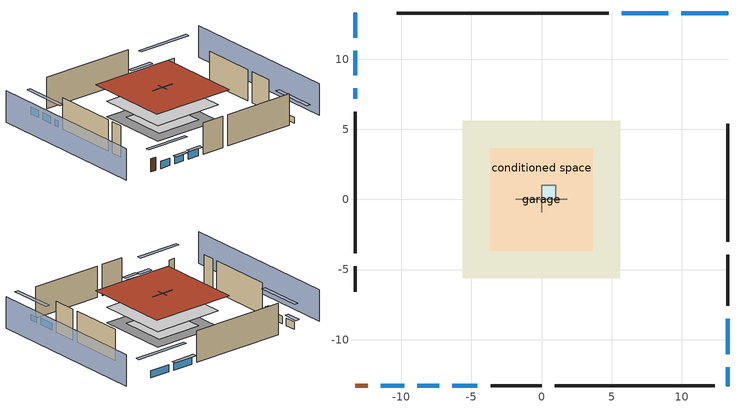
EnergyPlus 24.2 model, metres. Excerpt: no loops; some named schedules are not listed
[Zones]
central ac and furnace airloop ret air zone
 floor adiabatic (AdiabaticConst): 0,0 0,1 1,1 1,0 z0
 wall adiabatic (AdiabaticConst): 0,1 0,0 1,0 1,1 0,1 z0:1
 ceiling adiabatic (AdiabaticConst): 1,0 1,1 0,1 0,0 z1
conditioned space
 floor to garage (Floor1 construction): -3.66,-3.66 -3.66,3.66 3.66,3.66 3.66,-3.66 z0
 floor adiabatic (AdiabaticFloorConstruction): -5.63,-5.63 -5.63,5.63 5.63,5.63 5.63,-5.63 z2.44
 floor foundation (Slab2 construction): -5.63,-5.63 -5.63,5.63 5.63,5.63 5.63,-5.63 z0
 wall outside (AdiabaticWallConstruction 1): -13.31,-13.31 -12.39,-13.31 z0:2.03
 wall outside (AdiabaticWallConstruction): 13.31,13.31 9.98,13.31 / 9.05,13.31 5.72,13.31 z0:1.1; -13.31,13.31 -13.31,11.56 / -13.31,10.63 -13.31,8.88 z0:1.16; 13.31,-13.31 13.31,-11.96 z0:0.92; 13.31,-11.04 13.31,-8.52 / -11.46,-13.31 -9.78,-13.31 z0:1.13; -8.86,-13.31 -7.29,-13.31 z0:1.07; -6.36,-13.31 -4.57,-13.31 z0:1.19; -13.31,7.95 -13.31,7.18 z0:1.04
 wall outside (Wall3 construction): 4.79,13.31 -10.35,13.31 z0:4.88
 wall outside (Wall4 construction): 13.31,-3.01 13.31,5.4 z0:4.88
 wall outside (Wall7 construction): 0.95,-13.31 12.38,-13.31 z0:4.88
 wall outside (Wall8 construction): -13.31,6.25 -13.31,-3.83 z0:4.88
 wall to garage (Wall5 construction): -1.83,0 1.83,0 z0:4.88
 wall to garage (Wall6 construction): 0,-0.91 0,0.91 z0:4.88
 window (WindowConstruction): 13.31,13.31 9.98,13.31 z0:1.1
 window (WindowConstruction 9): -13.31,13.31 -13.31,11.56 z0:1.16
 window (WindowConstruction 1): 9.05,13.31 5.72,13.31 z0:1.1
 window (WindowConstruction 2): 13.31,-13.31 13.31,-11.97 z0:0.91
 window (WindowConstruction 3): 13.31,-11.04 13.31,-8.52 z0:1.13
 window (WindowConstruction 4): -11.46,-13.31 -9.78,-13.31 z0:1.13
 window (WindowConstruction 5): -8.85,-13.31 -7.29,-13.31 z0:1.07
 window (WindowConstruction 6): -6.36,-13.31 -4.57,-13.31 z0:1.19
 window (WindowConstruction 7): -13.31,10.63 -13.31,8.88 z0:1.16
 window (WindowConstruction 8): -13.31,7.95 -13.31,7.18 z0:1.04
 door (Door): -13.31,-13.31 -12.39,-13.31 z0:2.03
 ceiling adiabatic (AdiabaticFloorConstruction): 5.63,-5.63 5.63,5.63 -5.63,5.63 -5.63,-5.63 z2.44
 roof outside (Roof1 construction): -6.72,6.72 -6.72,-6.72 6.72,-6.72 6.72,6.72 z4.88
garage
 floor foundation (Slab1 construction): -3.66,-3.66 -3.66,3.66 3.66,3.66 3.66,-3.66 z0
 wall outside (Wall1 construction): 13.31,-7.6 13.31,-3.94 z0:4.88
 wall outside (Wall2 construction): -3.64,-13.31 0.02,-13.31 z0:4.88
 wall outside (Wall9 construction): -13.31,-4.75 -13.31,-6.58 z0:4.88
shading: -17.88,13.31 -17.88,-13.31 / 17.88,-13.31 17.88,13.31 z0:4.88; 7.24,13.31 16.05,13.31 16.05,13.92 7.24,13.92 z3.84; -13.31,11.25 -13.31,13.61 -13.92,13.61 -13.92,11.25 z1.46; 5.42,13.31 9.36,13.31 9.36,13.92 5.42,13.92 z1.4; 13.31,-9.22 13.31,-16.05 13.92,-16.05 13.92,-9.22 z3.66; 13.31,-8.22 13.31,-11.34 13.92,-11.34 13.92,-8.22 z1.43; -7.04,-13.31 -14.21,-13.31 -14.21,-13.92 -7.04,-13.92 z3.87; -6.98,-13.31 -9.16,-13.31 -9.16,-13.92 -6.98,-13.92 z1.37; -4.26,-13.31 -6.66,-13.31 -6.66,-13.92 -4.26,-13.92 z1.49; -13.31,6.14 -13.31,13.37 -13.92,13.37 -13.92,6.14 z3.9; -13.31,6.88 -13.31,8.26 -13.92,8.26 -13.92,6.88 z1.34
[Building]
Building 1: Terrain=Suburbs
[Site:Location]
Portland Intl Arpt_OR: Latitude {deg}=45.59; Longitude {deg}=-122.6; Time Zone {hr}=-8; Elevation {m}=33; Keep Site Location Information=Yes
[Site:GroundTemperature:Shallow]
10.2558, 8.96328, 8.85977, 9.47314, 11.9355, 14.3863, 16.5111, 17.8571, 17.9714, 16.8767, 14.8061, 12.4304
[Site:WaterMainsTemperature]
Calculation Method=Schedule; Temperature Schedule=mains temperature schedule
[Material] Roughness=Rough; Thermal Absorptance=0.9
Name | Thickness {m} | Conductivity {W/m-K} | Density {kg/m3} | Specific Heat {J/kg-K} | Solar Absorptance | Visible Absorptance
asphalt or fiberglass shingles | 0.00635 | 0.162714 | 1121.4 | 1465.45 | 0.85 | 0.85
concrete 4.0 in. | 0.1016 | 1.803125 | 2242.8 | 837.4 | 0.7 | 0.7
door material | 0.04445 | 0.0612267 | 512.64 | 1214.23 | 0.7 | 0.7
floor covering | 0.0127 | 0.0433444 | 54.468 | 1339.84 | 0.6 | 0.6
floor covering 1 | 0.0127 | 0.0450781 | 54.468 | 1339.84 | 0.9 | 0.9
floor rigid ins; wall rigid ins | 0.512978 | 0.029427 | 32.04 | 1214.23 | 0.7 | 0.7
floor stud and cavity | 0.1397 | 0.923637 | 92.3553 | 1139.71 | 0.7 | 0.7
floor stud and cavity 1 | 0.1397 | 1.75129 | 37.0049 | 1207.88 | 0.7 | 0.7
furniture material conditioned space 1; furniture material garage 1 | 0.1524 | 0.115458 | 640.8 | 1214.23 | 0.6 | 0.6
gypsum board | 0.0127 | 0.160291 | 801 | 837.4 | 0.6 | 0.6
osb sheathing 0.5 in.; osb sheathing 0.5 in. 1; osb sheathing 0.5 in. 2 | 0.0127 | 0.115458 | 512.64 | 1214.23 | 0.7 | 0.7
osb sheathing 0.75 in. | 0.01905 | 0.115458 | 512.64 | 1214.23 | 0.7 | 0.7
roof stud and cavity | 0.2032 | 1.02181 | 78.34581 | 1123.46 | 0.7 | 0.7
wall stud and cavity | 0.1397 | 0.727959 | 139.0536 | 1170.24 | 0.6 | 0.6
wall stud and cavity 1 | 0.1397 | 0.550994 | 139.0536 | 1170.24 | 0.7 | 0.7
wall stud and cavity 2 | 0.1397 | 0.335416 | 139.0536 | 1170.24 | 0.7 | 0.7
wall stud and cavity 3 | 0.0889 | 0.380278 | 52.3479 | 1209.89 | 0.7 | 0.7
wall stud and cavity 4 | 0.0889 | 0.391764 | 83.0341 | 1211.67 | 0.7 | 0.7
wood siding | 0.0254 | 0.102417 | 544.68 | 1172.36 | 0.85 | 0.85
wood siding 1; wood siding 2 | 0.0254 | 0.102417 | 544.68 | 1172.36 | 0.7 | 0.7
[Material:NoMass]
Adiabatic: Roughness=Rough; Thermal Resistance {m2-K/W}=176.1; Thermal Absorptance=0.9; Solar Absorptance=0.7; Visible Absorptance=0.7
[WindowMaterial:SimpleGlazingSystem]
WindowMaterial: U-Factor {W/m2-K}=2.78222; Solar Heat Gain Coefficient=0.56
[Construction]
AdiabaticConst: Adiabatic
AdiabaticFloorConstruction: floor stud and cavity 1, floor rigid ins, osb sheathing 0.75 in., floor covering
AdiabaticWallConstruction: wood siding 1, wall rigid ins, wall stud and cavity 3, gypsum board
AdiabaticWallConstruction 1: wood siding 2, wall rigid ins, wall stud and cavity 3, gypsum board
Door: door material
Floor1 construction: floor stud and cavity, osb sheathing 0.75 in., floor covering
furniture construction conditioned space 1: furniture material conditioned space 1
furniture construction garage 1: furniture material garage 1
PartitionWallConstruction: gypsum board, wall stud and cavity 4, gypsum board
Roof1 construction: asphalt or fiberglass shingles, osb sheathing 0.75 in., roof stud and cavity, gypsum board
Slab1 construction: concrete 4.0 in.
Slab2 construction: concrete 4.0 in., floor covering 1
Wall1 construction; Wall2 construction: wood siding, osb sheathing 0.5 in., wall stud and cavity
Wall3 construction; Wall4 construction: wood siding, osb sheathing 0.5 in., wall stud and cavity 1, gypsum board
Wall5 construction: osb sheathing 0.5 in. 1, wall stud and cavity 2, gypsum board
Wall6 construction: osb sheathing 0.5 in. 2, wall stud and cavity 2, gypsum board
Wall7 construction; Wall8 construction: wood siding, osb sheathing 0.5 in. 2, wall stud and cavity 1, gypsum board
Wall9 construction: wood siding, osb sheathing 0.5 in. 2, wall stud and cavity
WindowConstruction; WindowConstruction 1; WindowConstruction 2; WindowConstruction 3; WindowConstruction 4; WindowConstruction 5; WindowConstruction 6; WindowConstruction 7; WindowConstruction 8; WindowConstruction 9: WindowMaterial
[Zone] Multiplier=1
Name | Volume {m3} | Part of Total Floor Area
central ac and furnace airloop ret air zone | 1 | No
conditioned space | 749.83 | Yes
garage | 130.484 | Yes
[Space]
Name | Zone | Space Type | Volume {m3}
central ac and furnace airloop ret air space | central ac and furnace airloop ret air zone | Plenum Space Type
conditioned space 1 | conditioned space |  | 749.83
garage 1 | garage |  | 130.484
[SpaceList]
Plenum Space Type: central ac and furnace airloop ret air space
[OtherEquipment] Design Level Calculation Method=EquipmentLevel
Name | Fuel Type | Zone or ZoneList or Space or SpaceList | Schedule | Design Level {W} | Fraction Latent | Fraction Radiant | Fraction Lost
central ac and furnace airloop_0 RetCondToRP; central ac and furnace airloop_0 RetSensLkToRP | None | central ac and furnace airloop ret air space | Always On Discrete | 0 | 0 | 0 | 0
central ac and furnace airloop_0 RetLatLkToRP | None | central ac and furnace airloop ret air space | Always On Discrete | 0 | 1 | 0 | 0
central ac and furnace airloop_0 SupCondToLv; central ac and furnace airloop_0 SupSensLkToCond; mech vent house fan sensible load | None | conditioned space 1 | Always On Discrete | 0 | 0 | 0 | 0
central ac and furnace airloop_0 SupLatLkToCond; mech vent house fan latent load | None | conditioned space 1 | Always On Discrete | 0 | 1 | 0 | 0
clothes dryer 1 | NaturalGas | conditioned space 1 | clothes_dryer | 2686.49 | 0.015 | 0.081 | 0.85
cooking range 1 | NaturalGas | conditioned space 1 | cooking_range | 3936.7 | 0.16 | 0.384 | 0.2
general water use latent | None | conditioned space 1 | general water use schedule | 136.464 | 1 | 0 | 0
general water use sensible | None | conditioned space 1 | general water use schedule | -134.491 | 0 | 0.6 | 0
central ac and furnace airloop_0 RetCondToDZ; central ac and furnace airloop_0 SupCondToDZ; central ac and furnace airloop_0 SupSensLkToDZ; water heater sens | None | garage 1 | Always On Discrete | 0 | 0 | 0 | 0
central ac and furnace airloop_0 SupLatLkToDZ; water heater lat | None | garage 1 | Always On Discrete | 0 | 1 | 0 | 0
water heater energy adjustment1 | Electricity | garage 1 | Always On Discrete | 0.01 | 0 | 0 | 1
[SurfaceProperty:ExposedFoundationPerimeter] Exposed Perimeter Calculation Method=TotalExposedPerimeter
Name | Total Exposed Perimeter {m}
Slab2 | 40.78224
Slab1 | 18.288
[SurfaceProperty:IncidentSolarMultiplier] Incident Solar Multiplier=1; Incident Solar Multiplier Schedule=trans schedule winter=0.85 summer=0.7
Window1; Window10; Window2; Window3; Window4; Window5; Window6; Window7; Window8; Window9
[InternalMass]
Name | Construction | Zone or ZoneList | Space or SpaceList | Surface Area {m2}
furniture mass conditioned space 1 | furniture construction conditioned space 1 | conditioned space | conditioned space 1 | 123.004
partition wall mass | PartitionWallConstruction | conditioned space | conditioned space 1 | 307.509
furniture mass garage 1 | furniture construction garage 1 | garage | garage 1 | 5.35122
[Lights] Design Level Calculation Method=LightingLevel; Return Air Fraction=0; Fraction Radiant=0.6; Fraction Visible=0.2; Fraction Replaceable=1
Name | Zone or ZoneList or Space or SpaceList | Schedule | Lighting Level {W}
interior lighting | conditioned space 1 | lighting_interior | 1682.69
garage lighting | garage 1 | lighting_garage | 50.5398
[People]
occupants: Zone or ZoneList or Space or SpaceList=conditioned space 1; Number of People Schedule=occupants; Number of People Calculation Method=People; Number of People=7; Fraction Radiant=0.314171; Sensible Heat Fraction=0.56303; Activity Level Schedule=occupants activity schedule; Carbon Dioxide Generation Rate {m3/s-W}=0; Enable ASHRAE 55 Comfort Warnings=No; Mean Radiant Temperature Calculation Type=EnclosureAveraged
[ElectricEquipment] Design Level Calculation Method=EquipmentLevel
Name | Zone or ZoneList or Space or SpaceList | Schedule | Design Level {W} | Fraction Latent | Fraction Radiant | Fraction Lost
ceiling fan | conditioned space 1 | ceiling_fan | 17.9494 | 0 | 0.558 | 0
clothes dryer | conditioned space 1 | clothes_dryer | 202.218 | 0.015 | 0.081 | 0.85
clothes washer | conditioned space 1 | clothes_washer | 219.826 | 0.03 | 0.162 | 0.7
cooking range | conditioned space 1 | cooking_range | 134.326 | 0.16 | 0.384 | 0.2
dishwasher | conditioned space 1 | dishwasher | 377.367 | 0.3 | 0.18 | 0.4
fridge | conditioned space 1 | fridge schedule | 45.9075 | 0 | 0.6 | 0
mech vent bath fan 0 | conditioned space 1 | mech vent bath fan 0 schedule | 30 | 0 | 0 | 1
mech vent house fan | conditioned space 1 | mech vent house fan schedule | 0 | 0 | 0 | 1
mech vent house fan cfis | conditioned space 1 | mech vent house fan cfis schedule | 0 | 0 | 0 | 0
mech vent range fan 0 | conditioned space 1 | mech vent range fan 0 schedule | 30 | 0 | 0 | 1
misc plug loads | conditioned space 1 | plug_loads_other | 1251.71 | 0.021 | 0.558 | 0.049
misc tv | conditioned space 1 | plug_loads_tv | 1512.67 | 0 | 0.6 | 0
whole house fan | conditioned space 1 | Always On Discrete | 0 | 0 | 0 | 1
fridge 1 | garage 1 | fridge schedule 1 | 90.9498 | 0 | 0.6 | 0
[ZoneInfiltration:DesignFlowRate] Schedule=Always On Discrete; Design Flow Rate Calculation Method=Flow/Zone; Design Flow Rate {m3/s}=0
Name | Zone or ZoneList or Space or SpaceList
infil flow; natural vent flow; whole house fan flow | conditioned space 1
garage 1 duct leakage imbalance infil flow | garage 1
[ZoneMixing] Schedule=Always On Continuous; Design Flow Rate Calculation Method=Flow/Zone; Design Flow Rate {m3/s}=0
Name | Zone or Space | Source Zone or Space
central ac and furnace airloop_0 ZoneMixDZToCond mix | conditioned space | garage
central ac and furnace airloop_0 ZoneMixCondToDZ mix | garage | conditioned space
[ZoneInfiltration:EffectiveLeakageArea]
infil garage 1: Zone or Space=garage 1; Schedule=Always On Discrete; Effective Air Leakage Area {cm2}=217.469; Stack Coefficient=0.000129147; Wind Coefficient=4.38083e-05
[AvailabilityManager:Scheduled]
central ac and furnace airloop Availability Manager: Schedule=Always On Discrete
[AirLoopHVAC:ReturnPlenum]
Air Loop HVAC Return Plenum 1: Zone=central ac and furnace airloop ret air zone
[WaterUse:Equipment]
dishwasher: Peak Flow Rate {m3/s}=4.54932e-06; Flow Rate Fraction Schedule=hot_water_dishwasher
[Foundation:Kiva] Wall Height Above Grade {m}=0.1016; Wall Depth Below Slab {m}=0.2032
Name | Initial Indoor Air Temperature {C}
Foundation Kiva 1 | 13.4258
Foundation Kiva 2 | 19.4444
[Foundation:Kiva:Settings]
Soil Conductivity {W/m-K}=1.3848; Soil Density {kg/m3}=1842.3; Soil Specific Heat {J/kg-K}=418.7; Ground Solar Absorptivity=0.9; Ground Thermal Absorptivity=0.9; Ground Surface Roughness {m}=0.03; Far-Field Width {m}=40; Deep-Ground Boundary Condition=ZeroFlux; Deep-Ground Depth {m}=40; Minimum Cell Dimension {m}=0.2; Maximum Cell Growth Coefficient=3; Simulation Timestep=Timestep
[Exterior:Lights]
exterior lighting: Schedule=exterior lighting schedule; Design Level {W}=61.1014
[EnergyManagementSystem:GlobalVariable]
central_ac_and_furnace_airloop_0_DuctImbalLkExhFanEquivCond
central_ac_and_furnace_airloop_0_DuctImbalLkExhFanEquivDZ
central_ac_and_furnace_airloop_0_DuctImbalLkSupFanEquivCond
central_ac_and_furnace_airloop_0_DuctImbalLkSupFanEquivDZ
central_ac_and_furnace_airloop_0_DZ_T
central_ac_and_furnace_airloop_0_DZ_W
central_ac_and_furnace_airloop_0_RetCondToDZ
central_ac_and_furnace_airloop_0_RetCondToRP
central_ac_and_furnace_airloop_0_RetLatLkToRP
central_ac_and_furnace_airloop_0_RetSensLkToRP
central_ac_and_furnace_airloop_0_SupCondToDZ
central_ac_and_furnace_airloop_0_SupCondToLv
central_ac_and_furnace_airloop_0_SupLatLkToCond
central_ac_and_furnace_airloop_0_SupLatLkToDZ
central_ac_and_furnace_airloop_0_SupSensLkToCond
central_ac_and_furnace_airloop_0_SupSensLkToDZ
central_ac_and_furnace_airloop_0_ZoneMixCondToDZ
central_ac_and_furnace_airloop_0_ZoneMixDZToCond
central_ac_and_furnace_airloop_AH_MFR
central_ac_and_furnace_airloop_AH_Tout
central_ac_and_furnace_airloop_AH_VFR
central_ac_and_furnace_airloop_AH_Wout
central_ac_and_furnace_airloop_Fan_RTF
central_ac_and_furnace_airloop_RA_T
central_ac_and_furnace_airloop_Ra_W
infil_program_Qfan
infil_program_Qinf
natural_vent_program_Qnv
natural_vent_program_Qwhf
[EnergyManagementSystem:Sensor]
Name | Output:Variable or Output:Meter Index Key | Output:Variable or Output:Meter
airflow_gain | infil flow | Infiltration Sensible Heat Gain Energy
airflow_gain_1 | natural vent flow | Infiltration Sensible Heat Gain Energy
airflow_gain_2 | whole house fan flow | Infiltration Sensible Heat Gain Energy
airflow_loss | infil flow | Infiltration Sensible Heat Loss Energy
airflow_loss_1 | natural vent flow | Infiltration Sensible Heat Loss Energy
airflow_loss_2 | whole house fan flow | Infiltration Sensible Heat Loss Energy
central_ac_and_furnace_airloop_0_DZ_T_s | garage | Zone Air Temperature
central_ac_and_furnace_airloop_0_DZ_W_s | garage | Zone Mean Air Humidity Ratio
central_ac_and_furnace_airloop_AH_MFR_s | Node 5 | System Node Mass Flow Rate
central_ac_and_furnace_airloop_AH_Tout_s | Node 5 | System Node Temperature
central_ac_and_furnace_airloop_AH_VFR_s | Node 5 | System Node Current Density Volume Flow Rate
central_ac_and_furnace_airloop_AH_Wout_s | Node 5 | System Node Humidity Ratio
central_ac_and_furnace_airloop_RA_T_s | Node 8 | System Node Temperature
central_ac_and_furnace_airloop_Ra_W_s | Node 8 | System Node Humidity Ratio
clg_load_cond |  | Cooling:EnergyTransfer:Zone:CONDITIONED SPACE
clg_load_duct |  | Cooling:EnergyTransfer:Zone:CENTRAL AC AND FURNACE AIRLOOP RET AIR ZONE
clg_sp_s; clg_sp_s_1 | cooling setpoint | Schedule Value
clothes_dryer_exhaust_0_sch_s | clothes_dryer | Schedule Value
cool_season | cooling season schedule | Schedule Value
ducts_conv | central ac and furnace airloop_0 RetCondToRP | Other Equipment Convective Heating Energy
ducts_conv_1 | central ac and furnace airloop_0 RetLatLkToRP | Other Equipment Convective Heating Energy
ducts_conv_2 | central ac and furnace airloop_0 RetSensLkToRP | Other Equipment Convective Heating Energy
ducts_conv_3 | central ac and furnace airloop_0 SupCondToLv | Other Equipment Convective Heating Energy
ducts_conv_4 | central ac and furnace airloop_0 SupLatLkToCond | Other Equipment Convective Heating Energy
ducts_conv_5 | central ac and furnace airloop_0 SupSensLkToCond | Other Equipment Convective Heating Energy
ducts_rad | central ac and furnace airloop_0 RetCondToRP | Other Equipment Radiant Heating Energy
ducts_rad_1 | central ac and furnace airloop_0 RetLatLkToRP | Other Equipment Radiant Heating Energy
ducts_rad_2 | central ac and furnace airloop_0 RetSensLkToRP | Other Equipment Radiant Heating Energy
ducts_rad_3 | central ac and furnace airloop_0 SupCondToLv | Other Equipment Radiant Heating Energy
ducts_rad_4 | central ac and furnace airloop_0 SupLatLkToCond | Other Equipment Radiant Heating Energy
ducts_rad_5 | central ac and furnace airloop_0 SupSensLkToCond | Other Equipment Radiant Heating Energy
fridge_tin_s_1 | garage | Zone Mean Air Temperature
htg_load_cond |  | Heating:EnergyTransfer:Zone:CONDITIONED SPACE
htg_load_duct |  | Heating:EnergyTransfer:Zone:CENTRAL AC AND FURNACE AIRLOOP RET AIR ZONE
htg_sp_s; htg_sp_s_1 | heating setpoint | Schedule Value
ig_ee_conv | ceiling fan | Electric Equipment Convective Heating Energy
ig_ee_conv_1 | clothes dryer | Electric Equipment Convective Heating Energy
ig_ee_conv_3 | cooking range | Electric Equipment Convective Heating Energy
ig_ee_conv_4 | dishwasher | Electric Equipment Convective Heating Energy
ig_ee_conv_5 | fridge | Electric Equipment Convective Heating Energy
ig_ee_conv_6 | misc plug loads | Electric Equipment Convective Heating Energy
ig_ee_conv_7 | misc tv | Electric Equipment Convective Heating Energy
ig_ee_conv_8 | whole house fan | Electric Equipment Convective Heating Energy
ig_ee_rad | ceiling fan | Electric Equipment Radiant Heating Energy
ig_ee_rad_1 | clothes dryer | Electric Equipment Radiant Heating Energy
ig_ee_rad_3 | cooking range | Electric Equipment Radiant Heating Energy
ig_ee_rad_4 | dishwasher | Electric Equipment Radiant Heating Energy
ig_ee_rad_5 | fridge | Electric Equipment Radiant Heating Energy
ig_ee_rad_6 | misc plug loads | Electric Equipment Radiant Heating Energy
ig_ee_rad_7 | misc tv | Electric Equipment Radiant Heating Energy
ig_ee_rad_8 | whole house fan | Electric Equipment Radiant Heating Energy
ig_lgt_conv | interior lighting | Lights Convective Heating Energy
ig_lgt_rad | interior lighting | Lights Radiant Heating Energy
ig_lgt_vis | interior lighting | Lights Visible Radiation Heating Energy
ig_oe_conv | clothes dryer 1 | Other Equipment Convective Heating Energy
ig_oe_conv_1 | cooking range 1 | Other Equipment Convective Heating Energy
ig_oe_conv_2 | general water use latent | Other Equipment Convective Heating Energy
ig_oe_conv_3 | general water use sensible | Other Equipment Convective Heating Energy
ig_oe_rad | clothes dryer 1 | Other Equipment Radiant Heating Energy
ig_oe_rad_1 | cooking range 1 | Other Equipment Radiant Heating Energy
ig_oe_rad_2 | general water use latent | Other Equipment Radiant Heating Energy
ig_oe_rad_3 | general water use sensible | Other Equipment Radiant Heating Energy
ig_ppl_conv | occupants | People Convective Heating Energy
ig_ppl_rad | occupants | People Radiant Heating Energy
im_conv | furniture mass conditioned space 1 | Surface Inside Face Convection Heat Gain Energy
im_conv_1 | partition wall mass | Surface Inside Face Convection Heat Gain Energy
im_ig | furniture mass conditioned space 1 | Surface Inside Face Internal Gains Radiation Heat Gain Energy
im_ig_1 | partition wall mass | Surface Inside Face Internal Gains Radiation Heat Gain Energy
im_lgt | furniture mass conditioned space 1 | Surface Inside Face Lights Radiation Heat Gain Energy
im_lgt_1 | partition wall mass | Surface Inside Face Lights Radiation Heat Gain Energy
im_sol | furniture mass conditioned space 1 | Surface Inside Face Solar Radiation Heat Gain Energy
im_sol_1 | partition wall mass | Surface Inside Face Solar Radiation Heat Gain Energy
im_surf | furniture mass conditioned space 1 | Surface Inside Face Net Surface Thermal Radiation Heat Gain Energy
im_surf_1 | partition wall mass | Surface Inside Face Net Surface Thermal Radiation Heat Gain Energy
mech_vent_bath_fan_0_sch_s | mech vent bath fan 0 schedule | Schedule Value
mech_vent_range_fan_0_sch_s | mech vent range fan 0 schedule | Schedule Value
mv_conv | mech vent bath fan 0 | Electric Equipment Convective Heating Energy
mv_conv_1 | mech vent house fan | Electric Equipment Convective Heating Energy
mv_conv_2 | mech vent house fan cfis | Electric Equipment Convective Heating Energy
mv_conv_3 | mech vent range fan 0 | Electric Equipment Convective Heating Energy
mv_conv_4 | mech vent house fan latent load | Other Equipment Convective Heating Energy
mv_conv_5 | mech vent house fan sensible load | Other Equipment Convective Heating Energy
mv_rad | mech vent bath fan 0 | Electric Equipment Radiant Heating Energy
mv_rad_1 | mech vent house fan | Electric Equipment Radiant Heating Energy
mv_rad_2 | mech vent house fan cfis | Electric Equipment Radiant Heating Energy
mv_rad_3 | mech vent range fan 0 | Electric Equipment Radiant Heating Energy
mv_rad_4 | mech vent house fan latent load | Other Equipment Radiant Heating Energy
mv_rad_5 | mech vent house fan sensible load | Other Equipment Radiant Heating Energy
natural_vent_s | natural vent schedule | Schedule Value
out_pb_s |  | Site Outdoor Air Barometric Pressure
out_wt_s |  | Site Outdoor Air Humidity Ratio
site_vw_s |  | Site Wind Speed
ss_back_out | Window1 | Surface Window Shortwave from Zone Back Out Window Heat Transfer Rate
ss_back_out_1 | Window10 | Surface Window Shortwave from Zone Back Out Window Heat Transfer Rate
ss_back_out_2 | Window2 | Surface Window Shortwave from Zone Back Out Window Heat Transfer Rate
ss_back_out_3 | Window3 | Surface Window Shortwave from Zone Back Out Window Heat Transfer Rate
ss_back_out_4 | Window4 | Surface Window Shortwave from Zone Back Out Window Heat Transfer Rate
ss_back_out_5 | Window5 | Surface Window Shortwave from Zone Back Out Window Heat Transfer Rate
ss_back_out_6 | Window6 | Surface Window Shortwave from Zone Back Out Window Heat Transfer Rate
ss_back_out_7 | Window7 | Surface Window Shortwave from Zone Back Out Window Heat Transfer Rate
ss_back_out_8 | Window8 | Surface Window Shortwave from Zone Back Out Window Heat Transfer Rate
ss_back_out_9 | Window9 | Surface Window Shortwave from Zone Back Out Window Heat Transfer Rate
ss_conv | Door1 | Surface Inside Face Convection Heat Gain Energy
ss_conv_1 | Window1 | Surface Inside Face Convection Heat Gain Energy
ss_conv_10 | Window9 | Surface Inside Face Convection Heat Gain Energy
ss_conv_2 | Window10 | Surface Inside Face Convection Heat Gain Energy
ss_conv_3 | Window2 | Surface Inside Face Convection Heat Gain Energy
ss_conv_4 | Window3 | Surface Inside Face Convection Heat Gain Energy
ss_conv_5 | Window4 | Surface Inside Face Convection Heat Gain Energy
ss_conv_6 | Window5 | Surface Inside Face Convection Heat Gain Energy
ss_conv_7 | Window6 | Surface Inside Face Convection Heat Gain Energy
ss_conv_8 | Window7 | Surface Inside Face Convection Heat Gain Energy
ss_conv_9 | Window8 | Surface Inside Face Convection Heat Gain Energy
ss_ig | Door1 | Surface Inside Face Internal Gains Radiation Heat Gain Energy
ss_ig_1 | Window1 | Surface Inside Face Internal Gains Radiation Heat Gain Energy
ss_ig_10 | Window9 | Surface Inside Face Internal Gains Radiation Heat Gain Energy
ss_ig_2 | Window10 | Surface Inside Face Internal Gains Radiation Heat Gain Energy
ss_ig_3 | Window2 | Surface Inside Face Internal Gains Radiation Heat Gain Energy
ss_ig_4 | Window3 | Surface Inside Face Internal Gains Radiation Heat Gain Energy
ss_ig_5 | Window4 | Surface Inside Face Internal Gains Radiation Heat Gain Energy
ss_ig_6 | Window5 | Surface Inside Face Internal Gains Radiation Heat Gain Energy
